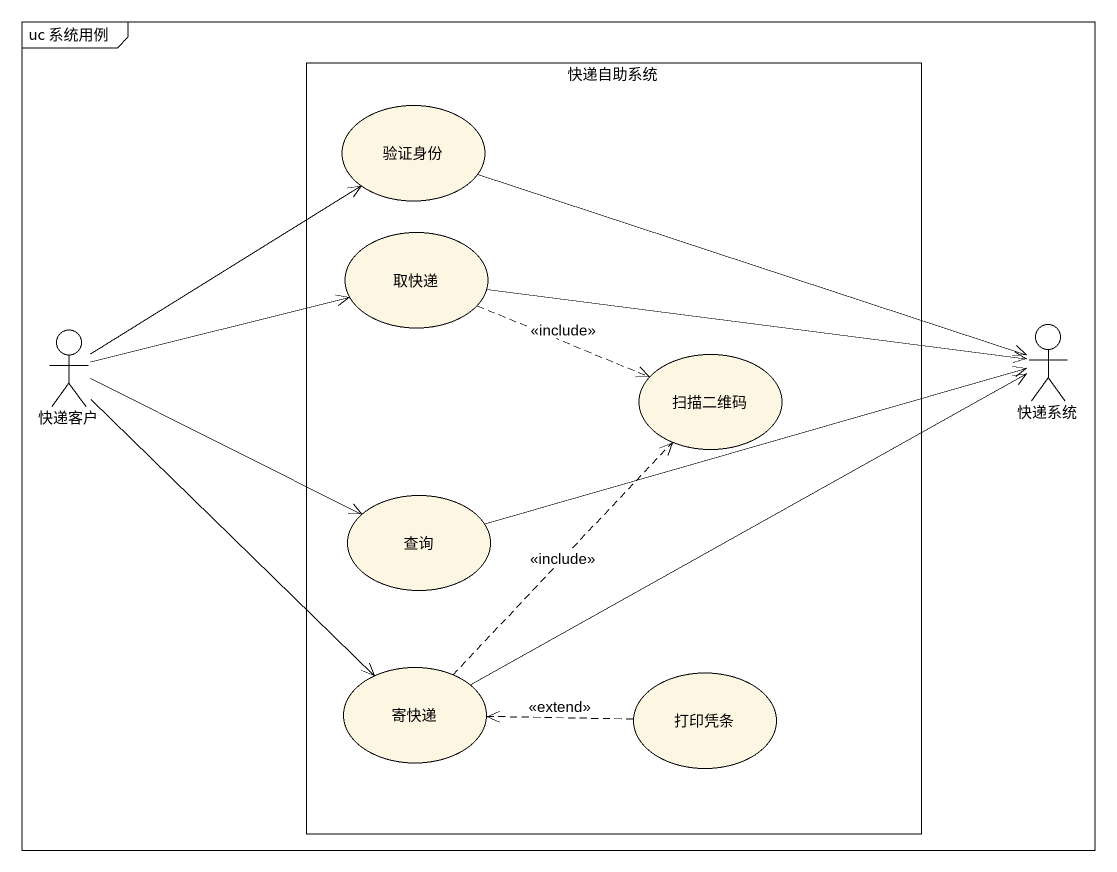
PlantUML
@startuml
mainframe uc 系统用例
rectangle 快递自助系统 {
  usecase 验证身份
  usecase 取快递
  usecase 扫描二维码
  usecase 查询
  usecase 寄快递
  usecase 打印凭条
}
actor 快递客户
actor 快递系统
验证身份 -right-> 快递系统
取快递 .right.> 扫描二维码 : <<include>>
取快递 -right-> 快递系统
快递客户 -up-> 验证身份
快递客户 -right-> 取快递
快递客户 -right-> 查询
快递客户 --> 寄快递
查询 -right-> 快递系统
寄快递 .up.> 扫描二维码 : <<include>>
寄快递 -right-> 快递系统
打印凭条 .left.> 寄快递 : <<extend>>
@enduml
